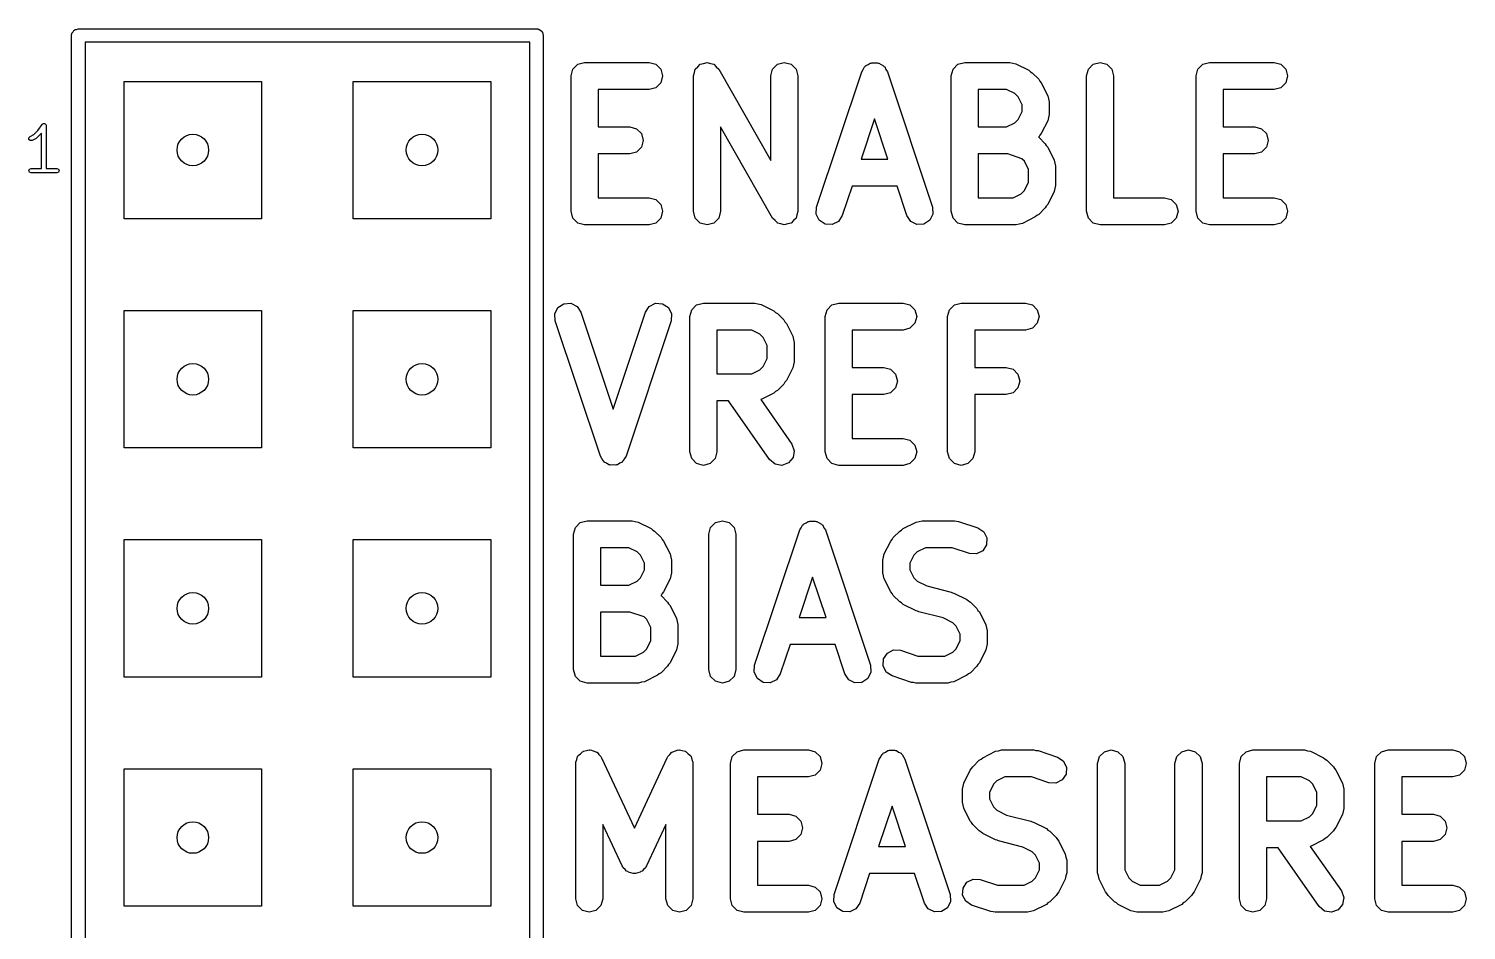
# Model space of a CAD drawing. Extents: x 1.63 to 4.61, y -2.61 to -1.39.
# Drawn here: x 1.628 to 2.256, y -2.215 to -1.822 of the extents above; entities that cross this region are included whole.
import ezdxf

# ---------------------------------------------------------------- set-up
doc = ezdxf.new("R2010")
doc.units = 0
doc.header["$MEASUREMENT"] = 0
doc.layers.add('BLACK', color=7, linetype='CONTINUOUS')

msp = doc.modelspace()

# ---------------------------------------------------------------- linework, layer by layer
at = {"layer": 'BLACK', "linetype": 'CONTINUOUS'}
for p, q in [((1.64705, -1.825), (1.64711, -1.82462)), ((1.64705, -2.425), (1.64705, -1.825)), ((1.64709, -1.82449), (1.64716, -1.82437)), ((1.64711, -1.82462), (1.64709, -1.82449)), ((1.64716, -1.82437), (1.64723, -1.82399)), ((1.64723, -1.82399), (1.64772, -1.8234)), ((1.64772, -1.8234), (1.6481, -1.82274)), ((1.6481, -1.82274), (1.64835, -1.82265)), ((1.64835, -1.82265), (1.64852, -1.82244)), ((1.64852, -1.82244), (1.64928, -1.82231)), ((1.64928, -1.82231), (1.65, -1.82205)), ((1.65, -1.82205), (1.85, -1.82205)), ((1.85, -1.82205), (1.85038, -1.82211)), ((1.85038, -1.82211), (1.85051, -1.82209)), ((1.85051, -1.82209), (1.85063, -1.82216)), ((1.85063, -1.82216), (1.85101, -1.82223)), ((1.85101, -1.82223), (1.8516, -1.82272)), ((1.8516, -1.82272), (1.85226, -1.8231)), ((1.85226, -1.8231), (1.85235, -1.82335)), ((1.85235, -1.82335), (1.85256, -1.82352)), ((1.85256, -1.82352), (1.85269, -1.82428)), ((1.85269, -1.82428), (1.85295, -1.825)), ((1.85295, -1.825), (1.85295, -2.425)), ((1.65295, -1.82795), (1.65295, -2.42205)), ((1.84705, -1.82795), (1.65295, -1.82795)), ((1.84705, -2.42205), (1.84705, -1.82795)), ((1.86584, -1.8397), (1.868, -1.83754)), ((1.868, -1.83754), (1.87096, -1.83675)), ((1.87096, -1.83675), (1.89908, -1.83675)), ((1.89908, -1.83675), (1.90203, -1.83754)), ((1.90203, -1.83754), (1.90419, -1.8397)), ((1.92036, -1.83861), (1.92143, -1.83754)), ((1.92143, -1.83754), (1.92145, -1.83753)), ((1.92145, -1.83753), (1.92146, -1.83752)), ((1.92146, -1.83752), (1.92292, -1.83714)), ((1.92292, -1.83714), (1.92439, -1.83675)), ((1.92439, -1.83675), (1.9244, -1.83675)), ((1.9244, -1.83675), (1.92441, -1.83675)), ((1.92441, -1.83675), (1.92588, -1.83715)), ((1.92588, -1.83715), (1.92734, -1.83754)), ((1.92734, -1.83754), (1.92735, -1.83755)), ((1.92735, -1.83755), (1.92736, -1.83755)), ((1.92736, -1.83755), (1.92843, -1.83863)), ((1.95302, -1.8397), (1.95518, -1.83754)), ((1.95518, -1.83754), (1.95813, -1.83675)), ((1.95813, -1.83675), (1.96109, -1.83754)), ((1.96109, -1.83754), (1.96325, -1.8397)), ((1.99358, -1.83823), (1.99465, -1.8377)), ((1.99465, -1.8377), (1.99564, -1.83705)), ((1.99564, -1.83705), (1.996, -1.83703)), ((1.996, -1.83703), (1.99632, -1.83687)), ((1.99632, -1.83687), (1.9975, -1.83694)), ((1.9975, -1.83694), (1.99869, -1.83687)), ((1.99869, -1.83687), (1.99901, -1.83703)), ((1.99901, -1.83703), (1.99937, -1.83705)), ((1.99937, -1.83705), (2.00036, -1.8377)), ((2.00036, -1.8377), (2.00142, -1.83823)), ((2.03176, -1.8397), (2.03392, -1.83754)), ((2.03392, -1.83754), (2.03687, -1.83675)), ((2.03687, -1.83675), (2.05656, -1.83675)), ((2.05656, -1.83675), (2.05787, -1.8371)), ((2.05787, -1.8371), (2.0592, -1.83737)), ((2.0592, -1.83737), (2.06482, -1.84018)), ((2.09081, -1.8397), (2.09298, -1.83754)), ((2.09298, -1.83754), (2.09593, -1.83675)), ((2.09593, -1.83675), (2.09888, -1.83754)), ((2.09888, -1.83754), (2.10104, -1.8397)), ((2.13862, -1.8397), (2.14078, -1.83754)), ((2.14078, -1.83754), (2.14373, -1.83675)), ((2.14373, -1.83675), (2.17186, -1.83675)), ((2.17186, -1.83675), (2.17481, -1.83754)), ((2.17481, -1.83754), (2.17697, -1.8397)), ((1.86505, -1.84265), (1.86584, -1.8397)), ((1.86505, -1.90171), (1.86505, -1.84265)), ((1.90419, -1.8397), (1.90498, -1.84265)), ((1.90498, -1.84265), (1.90419, -1.8456)), ((1.91848, -1.84262), (1.91888, -1.84116)), ((1.91848, -1.84264), (1.91848, -1.84262)), ((1.91848, -1.84265), (1.91848, -1.84264)), ((1.91848, -1.90171), (1.91848, -1.84265)), ((1.91888, -1.84116), (1.91927, -1.8397)), ((1.91927, -1.8397), (1.91928, -1.83969)), ((1.91928, -1.83969), (1.91929, -1.83968)), ((1.91929, -1.83968), (1.92036, -1.83861)), ((1.92843, -1.83863), (1.9295, -1.8397)), ((1.9295, -1.8397), (1.9295, -1.83971)), ((1.9295, -1.83971), (1.92951, -1.83972)), ((1.92951, -1.83972), (1.95223, -1.87947)), ((1.95223, -1.84265), (1.95302, -1.8397)), ((1.95223, -1.87947), (1.95223, -1.84265)), ((1.96325, -1.8397), (1.96404, -1.84265)), ((1.96404, -1.84265), (1.96404, -1.90171)), ((1.97222, -1.89984), (1.9919, -1.84078)), ((1.9919, -1.84078), (1.99255, -1.83979)), ((1.99255, -1.83979), (1.99308, -1.83873)), ((1.99308, -1.83873), (1.99339, -1.83853)), ((1.99339, -1.83853), (1.99358, -1.83823)), ((2.00142, -1.83823), (2.00162, -1.83853)), ((2.00162, -1.83853), (2.00192, -1.83873)), ((2.00192, -1.83873), (2.00245, -1.83979)), ((2.00245, -1.83979), (2.00311, -1.84078)), ((2.00311, -1.84078), (2.02279, -1.89984)), ((2.03097, -1.84265), (2.03176, -1.8397)), ((2.03097, -1.90171), (2.03097, -1.84265)), ((2.06482, -1.84018), (2.06553, -1.84081)), ((2.06553, -1.84081), (2.06636, -1.84129)), ((2.06636, -1.84129), (2.06917, -1.8441)), ((2.06917, -1.8441), (2.06965, -1.84492)), ((2.09002, -1.84265), (2.09081, -1.8397)), ((2.09002, -1.90171), (2.09002, -1.84265)), ((2.10104, -1.8397), (2.10183, -1.84265)), ((2.10183, -1.84265), (2.10183, -1.8958)), ((2.13783, -1.84265), (2.13862, -1.8397)), ((2.13783, -1.90171), (2.13783, -1.84265)), ((2.17697, -1.8397), (2.17776, -1.84265)), ((2.17776, -1.84265), (2.17697, -1.8456)), ((1.67, -1.905), (1.67, -1.845)), ((1.67, -1.845), (1.73, -1.845)), ((1.73, -1.845), (1.73, -1.905)), ((1.77, -1.905), (1.77, -1.845)), ((1.77, -1.845), (1.83, -1.845)), ((1.83, -1.845), (1.83, -1.905)), ((1.89908, -1.84856), (1.87686, -1.84856)), ((1.87686, -1.84856), (1.87686, -1.86487)), ((1.90203, -1.84777), (1.89908, -1.84856)), ((1.90419, -1.8456), (1.90203, -1.84777)), ((2.05516, -1.84856), (2.04278, -1.84856)), ((2.04278, -1.84856), (2.04278, -1.86487)), ((2.05868, -1.85032), (2.05516, -1.84856)), ((2.06014, -1.85177), (2.05868, -1.85032)), ((2.06965, -1.84492), (2.07028, -1.84563)), ((2.07028, -1.84563), (2.07309, -1.85126)), ((2.17186, -1.84856), (2.14964, -1.84856)), ((2.14964, -1.84856), (2.14964, -1.86487)), ((2.17481, -1.84777), (2.17186, -1.84856)), ((2.17697, -1.8456), (2.17481, -1.84777)), ((2.0619, -1.85529), (2.06014, -1.85177)), ((2.0619, -1.85813), (2.0619, -1.85529)), ((2.07309, -1.85126), (2.07336, -1.85259)), ((2.07336, -1.85259), (2.07371, -1.8539)), ((2.07371, -1.8539), (2.07371, -1.85952)), ((1.9975, -1.86133), (1.99164, -1.87893)), ((2.00337, -1.87893), (1.9975, -1.86133)), ((2.05516, -1.86487), (2.05868, -1.86311)), ((2.05868, -1.86311), (2.06014, -1.86165)), ((2.06014, -1.86165), (2.0619, -1.85813)), ((2.07309, -1.86216), (2.07028, -1.86779)), ((2.07336, -1.86083), (2.07309, -1.86216)), ((2.07371, -1.85952), (2.07336, -1.86083)), ((1.62844, -1.86963), (1.62894, -1.86906)), ((1.62894, -1.86906), (1.63067, -1.8682)), ((1.63067, -1.8682), (1.63236, -1.8665)), ((1.63382, -1.86783), (1.63195, -1.8697)), ((1.63236, -1.8665), (1.63418, -1.86377)), ((1.63386, -1.86773), (1.63382, -1.86783)), ((1.63394, -1.86768), (1.63386, -1.86773)), ((1.63402, -1.86757), (1.63394, -1.86768)), ((1.63402, -1.88302), (1.63402, -1.86757)), ((1.63418, -1.86377), (1.63427, -1.86372)), ((1.63427, -1.86372), (1.6343, -1.86362)), ((1.6343, -1.86362), (1.63457, -1.86351)), ((1.63457, -1.86351), (1.63481, -1.86335)), ((1.63481, -1.86335), (1.63491, -1.86337)), ((1.63491, -1.86337), (1.635, -1.86333)), ((1.635, -1.86333), (1.63526, -1.86344)), ((1.63526, -1.86344), (1.63555, -1.8635)), ((1.63555, -1.8635), (1.6356, -1.86358)), ((1.6356, -1.86358), (1.6357, -1.86362)), ((1.6357, -1.86362), (1.63581, -1.86389)), ((1.63581, -1.86389), (1.63597, -1.86413)), ((1.63597, -1.86413), (1.63595, -1.86423)), ((1.63595, -1.86423), (1.63598, -1.86432)), ((1.63598, -1.86432), (1.63598, -1.88302)), ((1.87686, -1.86487), (1.89064, -1.86487)), ((1.89064, -1.86487), (1.89359, -1.86566)), ((1.89359, -1.86566), (1.89576, -1.86782)), ((1.89576, -1.86782), (1.89655, -1.87077)), ((1.95301, -1.90464), (1.93029, -1.86489)), ((1.93029, -1.86489), (1.93029, -1.90171)), ((2.04278, -1.86487), (2.05516, -1.86487)), ((2.06917, -1.86932), (2.06912, -1.86938)), ((2.06912, -1.86938), (2.06917, -1.86941)), ((2.06965, -1.8685), (2.06917, -1.86932)), ((2.06917, -1.86941), (2.07198, -1.87222)), ((2.07028, -1.86779), (2.06965, -1.8685)), ((2.14964, -1.86487), (2.16342, -1.86487)), ((2.16342, -1.86487), (2.16637, -1.86566)), ((2.16637, -1.86566), (2.16853, -1.86782)), ((2.16853, -1.86782), (2.16933, -1.87077)), ((1.6285, -1.87038), (1.62844, -1.86963)), ((1.62906, -1.87088), (1.6285, -1.87038)), ((1.62982, -1.87082), (1.62906, -1.87088)), ((1.63169, -1.86989), (1.62982, -1.87082)), ((1.6318, -1.86976), (1.63169, -1.86989)), ((1.63195, -1.8697), (1.6318, -1.86976)), ((1.89576, -1.87372), (1.89359, -1.87589)), ((1.89655, -1.87077), (1.89576, -1.87372)), ((2.07198, -1.87222), (2.07246, -1.87304)), ((2.07246, -1.87304), (2.07309, -1.87376)), ((2.07309, -1.87376), (2.0759, -1.87938)), ((2.16853, -1.87372), (2.16637, -1.87589)), ((2.16933, -1.87077), (2.16853, -1.87372)), ((1.89064, -1.87668), (1.87686, -1.87668)), ((1.87686, -1.87668), (1.87686, -1.8958)), ((1.89359, -1.87589), (1.89064, -1.87668)), ((1.99164, -1.87893), (2.00337, -1.87893)), ((2.0556, -1.87668), (2.04278, -1.87668)), ((2.04278, -1.87668), (2.04278, -1.8958)), ((2.0618, -1.87875), (2.0556, -1.87668)), ((2.06295, -1.87989), (2.0618, -1.87875)), ((2.06471, -1.88341), (2.06295, -1.87989)), ((2.0759, -1.87938), (2.07617, -1.88071)), ((2.07617, -1.88071), (2.07652, -1.88202)), ((2.16342, -1.87668), (2.14964, -1.87668)), ((2.14964, -1.87668), (2.14964, -1.8958)), ((2.16637, -1.87589), (2.16342, -1.87668)), ((1.62839, -1.884), (1.62868, -1.88331)), ((1.62868, -1.8847), (1.62839, -1.884)), ((1.62868, -1.88331), (1.62938, -1.88302)), ((1.62938, -1.88499), (1.62868, -1.8847)), ((1.62938, -1.88302), (1.63402, -1.88302)), ((1.635, -1.88499), (1.62938, -1.88499)), ((1.64062, -1.88499), (1.635, -1.88499)), ((1.63598, -1.88302), (1.64062, -1.88302)), ((1.64062, -1.88302), (1.64132, -1.88331)), ((1.64132, -1.8847), (1.64062, -1.88499)), ((1.64132, -1.88331), (1.64161, -1.884)), ((1.64161, -1.884), (1.64132, -1.8847)), ((2.06471, -1.88906), (2.06471, -1.88341)), ((2.07652, -1.88202), (2.07652, -1.89046)), ((1.9877, -1.89074), (1.98342, -1.90357)), ((2.00731, -1.89074), (1.9877, -1.89074)), ((2.01159, -1.90357), (2.00731, -1.89074)), ((2.05798, -1.8958), (2.0615, -1.89404)), ((2.0615, -1.89404), (2.06295, -1.89258)), ((2.06295, -1.89258), (2.06471, -1.88906)), ((2.0759, -1.8931), (2.07309, -1.89872)), ((2.07617, -1.89177), (2.0759, -1.8931)), ((2.07652, -1.89046), (2.07617, -1.89177)), ((1.87686, -1.8958), (1.89908, -1.8958)), ((1.89908, -1.8958), (1.90203, -1.89659)), ((1.90203, -1.89659), (1.90419, -1.89875)), ((1.90419, -1.89875), (1.90498, -1.90171)), ((1.97203, -1.90289), (1.97222, -1.89984)), ((2.02279, -1.89984), (2.02297, -1.90289)), ((2.04278, -1.8958), (2.05798, -1.8958)), ((2.07198, -1.90026), (2.06917, -1.90307)), ((2.07246, -1.89943), (2.07198, -1.90026)), ((2.07309, -1.89872), (2.07246, -1.89943)), ((2.10183, -1.8958), (2.12405, -1.8958)), ((2.12405, -1.8958), (2.127, -1.89659)), ((2.127, -1.89659), (2.12916, -1.89875)), ((2.12916, -1.89875), (2.12995, -1.90171)), ((2.14964, -1.8958), (2.17186, -1.8958)), ((2.17186, -1.8958), (2.17481, -1.89659)), ((2.17481, -1.89659), (2.17697, -1.89875)), ((2.17697, -1.89875), (2.17776, -1.90171)), ((1.73, -1.905), (1.67, -1.905)), ((1.83, -1.905), (1.77, -1.905)), ((1.86584, -1.90466), (1.86505, -1.90171)), ((1.868, -1.90682), (1.86584, -1.90466)), ((1.87096, -1.90761), (1.868, -1.90682)), ((1.90203, -1.90682), (1.89908, -1.90761)), ((1.90419, -1.90466), (1.90203, -1.90682)), ((1.90498, -1.90171), (1.90419, -1.90466)), ((1.91927, -1.90466), (1.91848, -1.90171)), ((1.92143, -1.90682), (1.91927, -1.90466)), ((1.92439, -1.90761), (1.92143, -1.90682)), ((1.92734, -1.90682), (1.92439, -1.90761)), ((1.9295, -1.90466), (1.92734, -1.90682)), ((1.93029, -1.90171), (1.9295, -1.90466)), ((1.95301, -1.90465), (1.95301, -1.90464)), ((1.95302, -1.90466), (1.95301, -1.90465)), ((1.95409, -1.90573), (1.95302, -1.90466)), ((1.95516, -1.90681), (1.95409, -1.90573)), ((1.95517, -1.90681), (1.95516, -1.90681)), ((1.95518, -1.90682), (1.95517, -1.90681)), ((1.95664, -1.90721), (1.95518, -1.90682)), ((1.96106, -1.90683), (1.95959, -1.90722)), ((1.96107, -1.90682), (1.96106, -1.90683)), ((1.96109, -1.90682), (1.96107, -1.90682)), ((1.96215, -1.90575), (1.96109, -1.90682)), ((1.96323, -1.90468), (1.96215, -1.90575)), ((1.96324, -1.90467), (1.96323, -1.90468)), ((1.96325, -1.90466), (1.96324, -1.90467)), ((1.96364, -1.9032), (1.96325, -1.90466)), ((1.96404, -1.90173), (1.96364, -1.9032)), ((1.96404, -1.90171), (1.96403, -1.90172)), ((1.96403, -1.90172), (1.96404, -1.90173)), ((1.9734, -1.90562), (1.97203, -1.90289)), ((1.97595, -1.90731), (1.9734, -1.90562)), ((1.98174, -1.90612), (1.979, -1.90749)), ((1.98342, -1.90357), (1.98174, -1.90612)), ((2.01327, -1.90612), (2.01159, -1.90357)), ((2.016, -1.90749), (2.01327, -1.90612)), ((2.02161, -1.90562), (2.01906, -1.90731)), ((2.02297, -1.90289), (2.02161, -1.90562)), ((2.03176, -1.90466), (2.03097, -1.90171)), ((2.03392, -1.90682), (2.03176, -1.90466)), ((2.03687, -1.90761), (2.03392, -1.90682)), ((2.06201, -1.90699), (2.06068, -1.90726)), ((2.06764, -1.90418), (2.06201, -1.90699)), ((2.06835, -1.90354), (2.06764, -1.90418)), ((2.06917, -1.90307), (2.06835, -1.90354)), ((2.09081, -1.90466), (2.09002, -1.90171)), ((2.09298, -1.90682), (2.09081, -1.90466)), ((2.09593, -1.90761), (2.09298, -1.90682)), ((2.127, -1.90682), (2.12405, -1.90761)), ((2.12916, -1.90466), (2.127, -1.90682)), ((2.12995, -1.90171), (2.12916, -1.90466)), ((2.13862, -1.90466), (2.13783, -1.90171)), ((2.14078, -1.90682), (2.13862, -1.90466)), ((2.14373, -1.90761), (2.14078, -1.90682)), ((2.17481, -1.90682), (2.17186, -1.90761)), ((2.17697, -1.90466), (2.17481, -1.90682)), ((2.17776, -1.90171), (2.17697, -1.90466)), ((1.89908, -1.90761), (1.87096, -1.90761)), ((1.95811, -1.90761), (1.95664, -1.90721)), ((1.95812, -1.90761), (1.95811, -1.90761)), ((1.95813, -1.90761), (1.95812, -1.90761)), ((1.95959, -1.90722), (1.95813, -1.90761)), ((1.979, -1.90749), (1.97595, -1.90731)), ((2.01906, -1.90731), (2.016, -1.90749)), ((2.05937, -1.90761), (2.03687, -1.90761)), ((2.06068, -1.90726), (2.05937, -1.90761)), ((2.12405, -1.90761), (2.09593, -1.90761)), ((2.17186, -1.90761), (2.14373, -1.90761)), ((1.85798, -1.94647), (1.85934, -1.94373)), ((1.85934, -1.94373), (1.8619, -1.94205)), ((1.8619, -1.94205), (1.86495, -1.94187)), ((1.86495, -1.94187), (1.86768, -1.94323)), ((1.86768, -1.94323), (1.86937, -1.94578)), ((1.89753, -1.94578), (1.89921, -1.94323)), ((1.89921, -1.94323), (1.90195, -1.94187)), ((1.90195, -1.94187), (1.905, -1.94205)), ((1.905, -1.94205), (1.90755, -1.94373)), ((1.90755, -1.94373), (1.90892, -1.94647)), ((1.91691, -1.94765), (1.9177, -1.9447)), ((1.9177, -1.9447), (1.91986, -1.94254)), ((1.91986, -1.94254), (1.92282, -1.94175)), ((1.92282, -1.94175), (1.94531, -1.94175)), ((1.94531, -1.94175), (1.94663, -1.9421)), ((1.94663, -1.9421), (1.94796, -1.94237)), ((1.94796, -1.94237), (1.95358, -1.94518)), ((1.97597, -1.94765), (1.97676, -1.9447)), ((1.97676, -1.9447), (1.97892, -1.94254)), ((1.97892, -1.94254), (1.98187, -1.94175)), ((1.98187, -1.94175), (2.00999, -1.94175)), ((2.00999, -1.94175), (2.01295, -1.94254)), ((2.01295, -1.94254), (2.01511, -1.9447)), ((2.01511, -1.9447), (2.0159, -1.94765)), ((2.0294, -1.94765), (2.03019, -1.9447)), ((2.03019, -1.9447), (2.03235, -1.94254)), ((2.03235, -1.94254), (2.0353, -1.94175)), ((2.0353, -1.94175), (2.06343, -1.94175)), ((2.06343, -1.94175), (2.06638, -1.94254)), ((2.06638, -1.94254), (2.06854, -1.9447)), ((2.06854, -1.9447), (2.06933, -1.94765)), ((1.67, -2.005), (1.67, -1.945)), ((1.67, -1.945), (1.73, -1.945)), ((1.73, -1.945), (1.73, -2.005)), ((1.77, -2.005), (1.77, -1.945)), ((1.77, -1.945), (1.83, -1.945)), ((1.83, -1.945), (1.83, -2.005)), ((1.85816, -1.94952), (1.85798, -1.94647)), ((1.87785, -2.00857), (1.85816, -1.94952)), ((1.86937, -1.94578), (1.88345, -1.98803)), ((1.88345, -1.98803), (1.89753, -1.94578)), ((1.90874, -1.94952), (1.88905, -2.00857)), ((1.90892, -1.94647), (1.90874, -1.94952)), ((1.91691, -2.00671), (1.91691, -1.94765)), ((1.95358, -1.94518), (1.95429, -1.94581)), ((1.95429, -1.94581), (1.95512, -1.94629)), ((1.95512, -1.94629), (1.95793, -1.9491)), ((1.95793, -1.9491), (1.9584, -1.94992)), ((1.9584, -1.94992), (1.95903, -1.95063)), ((1.95903, -1.95063), (1.96185, -1.95626)), ((1.97597, -2.00671), (1.97597, -1.94765)), ((2.01511, -1.9506), (2.01295, -1.95277)), ((2.0159, -1.94765), (2.01511, -1.9506)), ((2.0294, -2.00671), (2.0294, -1.94765)), ((2.06854, -1.9506), (2.06638, -1.95277)), ((2.06933, -1.94765), (2.06854, -1.9506)), ((1.94392, -1.95356), (1.92872, -1.95356)), ((1.92872, -1.95356), (1.92872, -1.97268)), ((1.94744, -1.95532), (1.94392, -1.95356)), ((1.9489, -1.95677), (1.94744, -1.95532)), ((1.95066, -1.96029), (1.9489, -1.95677)), ((1.96185, -1.95626), (1.96212, -1.95759)), ((2.00999, -1.95356), (1.98778, -1.95356)), ((1.98778, -1.95356), (1.98778, -1.96987)), ((2.01295, -1.95277), (2.00999, -1.95356)), ((2.06343, -1.95356), (2.04121, -1.95356)), ((2.04121, -1.95356), (2.04121, -1.96987)), ((2.06638, -1.95277), (2.06343, -1.95356)), ((1.95066, -1.96594), (1.95066, -1.96029)), ((1.96212, -1.95759), (1.96247, -1.9589)), ((1.96247, -1.9589), (1.96247, -1.96734)), ((1.94744, -1.97092), (1.9489, -1.96946)), ((1.9489, -1.96946), (1.95066, -1.96594)), ((1.96212, -1.96865), (1.96185, -1.96998)), ((1.96247, -1.96734), (1.96212, -1.96865)), ((1.92872, -1.97268), (1.94392, -1.97268)), ((1.94392, -1.97268), (1.94744, -1.97092)), ((1.95903, -1.9756), (1.9584, -1.97631)), ((1.96185, -1.96998), (1.95903, -1.9756)), ((1.98778, -1.96987), (2.00156, -1.96987)), ((2.00156, -1.96987), (2.00451, -1.97066)), ((2.00451, -1.97066), (2.00667, -1.97282)), ((2.00667, -1.97282), (2.00746, -1.97577)), ((2.00746, -1.97577), (2.00667, -1.97872)), ((2.04121, -1.96987), (2.05499, -1.96987)), ((2.05499, -1.96987), (2.05794, -1.97066)), ((2.05794, -1.97066), (2.0601, -1.97282)), ((2.0601, -1.97282), (2.06089, -1.97577)), ((2.06089, -1.97577), (2.0601, -1.97872)), ((1.95358, -1.98105), (1.94796, -1.98387)), ((1.95429, -1.98042), (1.95358, -1.98105)), ((1.95512, -1.97995), (1.95429, -1.98042)), ((1.95793, -1.97714), (1.95512, -1.97995)), ((1.9584, -1.97631), (1.95793, -1.97714)), ((2.00156, -1.98168), (1.98778, -1.98168)), ((1.98778, -1.98168), (1.98778, -2.0008)), ((2.00451, -1.98089), (2.00156, -1.98168)), ((2.00667, -1.97872), (2.00451, -1.98089)), ((2.05499, -1.98168), (2.04121, -1.98168)), ((2.04121, -1.98168), (2.04121, -2.00671)), ((2.05794, -1.98089), (2.05499, -1.98168)), ((2.0601, -1.97872), (2.05794, -1.98089)), ((1.9338, -1.98449), (1.92872, -1.98449)), ((1.92872, -1.98449), (1.92872, -2.00671)), ((1.95173, -2.01009), (1.9338, -1.98449)), ((1.94796, -1.98387), (1.94781, -1.9839)), ((1.94781, -1.9839), (1.9614, -2.00332)), ((1.98778, -2.0008), (2.00999, -2.0008)), ((2.00999, -2.0008), (2.01295, -2.00159)), ((1.73, -2.005), (1.67, -2.005)), ((1.83, -2.005), (1.77, -2.005)), ((1.9177, -2.00966), (1.91691, -2.00671)), ((1.92872, -2.00671), (1.92793, -2.00966)), ((1.9614, -2.00332), (1.96245, -2.00619)), ((1.96245, -2.00619), (1.96192, -2.0092)), ((1.97676, -2.00966), (1.97597, -2.00671)), ((2.01295, -2.00159), (2.01511, -2.00375)), ((2.01511, -2.00375), (2.0159, -2.00671)), ((2.0159, -2.00671), (2.01511, -2.00966)), ((2.03019, -2.00966), (2.0294, -2.00671)), ((2.04121, -2.00671), (2.04042, -2.00966)), ((1.8785, -2.00956), (1.87785, -2.00857)), ((1.87903, -2.01062), (1.8785, -2.00956)), ((1.87933, -2.01082), (1.87903, -2.01062)), ((1.87953, -2.01112), (1.87933, -2.01082)), ((1.88059, -2.01165), (1.87953, -2.01112)), ((1.88158, -2.01231), (1.88059, -2.01165)), ((1.88194, -2.01233), (1.88158, -2.01231)), ((1.88226, -2.01249), (1.88194, -2.01233)), ((1.88345, -2.01242), (1.88226, -2.01249)), ((1.88463, -2.01249), (1.88345, -2.01242)), ((1.88495, -2.01233), (1.88463, -2.01249)), ((1.88532, -2.01231), (1.88495, -2.01233)), ((1.88631, -2.01165), (1.88532, -2.01231)), ((1.88737, -2.01112), (1.88631, -2.01165)), ((1.88756, -2.01082), (1.88737, -2.01112)), ((1.88787, -2.01062), (1.88756, -2.01082)), ((1.8884, -2.00956), (1.88787, -2.01062)), ((1.88905, -2.00857), (1.8884, -2.00956)), ((1.91986, -2.01182), (1.9177, -2.00966)), ((1.92282, -2.01261), (1.91986, -2.01182)), ((1.92577, -2.01182), (1.92282, -2.01261)), ((1.92793, -2.00966), (1.92577, -2.01182)), ((1.95407, -2.01206), (1.95173, -2.01009)), ((1.95708, -2.01259), (1.95407, -2.01206)), ((1.95995, -2.01154), (1.95708, -2.01259)), ((1.96192, -2.0092), (1.95995, -2.01154)), ((1.97892, -2.01182), (1.97676, -2.00966)), ((1.98187, -2.01261), (1.97892, -2.01182)), ((2.00999, -2.01261), (1.98187, -2.01261)), ((2.01295, -2.01182), (2.00999, -2.01261)), ((2.01511, -2.00966), (2.01295, -2.01182)), ((2.03235, -2.01182), (2.03019, -2.00966)), ((2.0353, -2.01261), (2.03235, -2.01182)), ((2.03826, -2.01182), (2.0353, -2.01261)), ((2.04042, -2.00966), (2.03826, -2.01182)), ((1.86693, -2.0397), (1.86909, -2.03754)), ((1.86909, -2.03754), (1.87204, -2.03675)), ((1.87204, -2.03675), (1.89173, -2.03675)), ((1.89173, -2.03675), (1.89304, -2.0371)), ((1.89304, -2.0371), (1.89437, -2.03737)), ((1.89437, -2.03737), (1.89999, -2.04018)), ((1.92598, -2.0397), (1.92814, -2.03754)), ((1.92814, -2.03754), (1.9311, -2.03675)), ((1.9311, -2.03675), (1.93405, -2.03754)), ((1.93405, -2.03754), (1.93621, -2.0397)), ((1.96552, -2.03979), (1.96605, -2.03873)), ((1.96605, -2.03873), (1.96635, -2.03853)), ((1.96635, -2.03853), (1.96655, -2.03823)), ((1.96655, -2.03823), (1.96761, -2.0377)), ((1.96761, -2.0377), (1.9686, -2.03705)), ((1.9686, -2.03705), (1.96896, -2.03703)), ((1.96896, -2.03703), (1.96928, -2.03687)), ((1.96928, -2.03687), (1.97047, -2.03694)), ((1.97047, -2.03694), (1.97165, -2.03687)), ((1.97165, -2.03687), (1.97197, -2.03703)), ((1.97197, -2.03703), (1.97233, -2.03705)), ((1.97233, -2.03705), (1.97332, -2.0377)), ((1.97332, -2.0377), (1.97439, -2.03823)), ((1.97439, -2.03823), (1.97458, -2.03853)), ((1.97458, -2.03853), (1.97489, -2.03873)), ((1.97489, -2.03873), (1.97542, -2.03979)), ((2.01001, -2.04018), (2.01563, -2.03737)), ((2.01563, -2.03737), (2.01696, -2.0371)), ((2.01696, -2.0371), (2.01827, -2.03675)), ((2.01827, -2.03675), (2.03233, -2.03675)), ((2.03233, -2.03675), (2.03325, -2.03699)), ((2.03325, -2.03699), (2.0342, -2.03705)), ((2.0342, -2.03705), (2.04264, -2.03986)), ((1.67, -2.105), (1.67, -2.045)), ((1.67, -2.045), (1.73, -2.045)), ((1.73, -2.045), (1.73, -2.105)), ((1.77, -2.105), (1.77, -2.045)), ((1.77, -2.045), (1.83, -2.045)), ((1.83, -2.045), (1.83, -2.105)), ((1.86614, -2.04265), (1.86693, -2.0397)), ((1.86614, -2.10171), (1.86614, -2.04265)), ((1.89999, -2.04018), (1.9007, -2.04081)), ((1.9007, -2.04081), (1.90153, -2.04129)), ((1.90153, -2.04129), (1.90434, -2.0441)), ((1.90434, -2.0441), (1.90481, -2.04492)), ((1.90481, -2.04492), (1.90545, -2.04563)), ((1.92519, -2.04265), (1.92598, -2.0397)), ((1.92519, -2.10171), (1.92519, -2.04265)), ((1.93621, -2.0397), (1.937, -2.04265)), ((1.937, -2.04265), (1.937, -2.10171)), ((1.94518, -2.09984), (1.96486, -2.04078)), ((1.96486, -2.04078), (1.96552, -2.03979)), ((1.97542, -2.03979), (1.97607, -2.04078)), ((1.97607, -2.04078), (1.99575, -2.09984)), ((2.00455, -2.04563), (2.00519, -2.04492)), ((2.00519, -2.04492), (2.00566, -2.0441)), ((2.00566, -2.0441), (2.00847, -2.04129)), ((2.00847, -2.04129), (2.0093, -2.04081)), ((2.0093, -2.04081), (2.01001, -2.04018)), ((2.04264, -2.03986), (2.04519, -2.04154)), ((2.04519, -2.04154), (2.04656, -2.04428)), ((2.04656, -2.04428), (2.04637, -2.04733)), ((1.89033, -2.04856), (1.87795, -2.04856)), ((1.87795, -2.04856), (1.87795, -2.06487)), ((1.89385, -2.05032), (1.89033, -2.04856)), ((1.89531, -2.05177), (1.89385, -2.05032)), ((1.90545, -2.04563), (1.90826, -2.05126)), ((1.90826, -2.05126), (1.90853, -2.05259)), ((2.00147, -2.05259), (2.00174, -2.05126)), ((2.00174, -2.05126), (2.00455, -2.04563)), ((2.01615, -2.05032), (2.01469, -2.05177)), ((2.01967, -2.04856), (2.01615, -2.05032)), ((2.03138, -2.04856), (2.01967, -2.04856)), ((2.0389, -2.05107), (2.03138, -2.04856)), ((2.04195, -2.05125), (2.0389, -2.05107)), ((2.04469, -2.04988), (2.04195, -2.05125)), ((2.04637, -2.04733), (2.04469, -2.04988)), ((1.89707, -2.05529), (1.89531, -2.05177)), ((1.89707, -2.05813), (1.89707, -2.05529)), ((1.90853, -2.05259), (1.90888, -2.0539)), ((1.90888, -2.0539), (1.90888, -2.05952)), ((2.00112, -2.0539), (2.00147, -2.05259)), ((2.00112, -2.05952), (2.00112, -2.0539)), ((2.01469, -2.05177), (2.01293, -2.05529)), ((2.01293, -2.05529), (2.01293, -2.05813)), ((1.89033, -2.06487), (1.89385, -2.06311)), ((1.89385, -2.06311), (1.89531, -2.06165)), ((1.89531, -2.06165), (1.89707, -2.05813)), ((1.90826, -2.06216), (1.90545, -2.06779)), ((1.90853, -2.06083), (1.90826, -2.06216)), ((1.90888, -2.05952), (1.90853, -2.06083)), ((1.97047, -2.06133), (1.9646, -2.07893)), ((1.97633, -2.07893), (1.97047, -2.06133)), ((2.00147, -2.06083), (2.00112, -2.05952)), ((2.00174, -2.06216), (2.00147, -2.06083)), ((2.00455, -2.06779), (2.00174, -2.06216)), ((2.01293, -2.05813), (2.01469, -2.06165)), ((2.01469, -2.06165), (2.01615, -2.06311)), ((2.01615, -2.06311), (2.02033, -2.0652)), ((1.87795, -2.06487), (1.89033, -2.06487)), ((1.90434, -2.06932), (1.90429, -2.06938)), ((1.90429, -2.06938), (1.90434, -2.06941)), ((1.90481, -2.0685), (1.90434, -2.06932)), ((1.90434, -2.06941), (1.90715, -2.07222)), ((1.90545, -2.06779), (1.90481, -2.0685)), ((2.00519, -2.0685), (2.00455, -2.06779)), ((2.00566, -2.06932), (2.00519, -2.0685)), ((2.00847, -2.07214), (2.00566, -2.06932)), ((2.02033, -2.0652), (2.03095, -2.06786)), ((2.03095, -2.06786), (2.03152, -2.06817)), ((2.03152, -2.06817), (2.03216, -2.0683)), ((2.03216, -2.0683), (2.03779, -2.07111)), ((1.90715, -2.07222), (1.90763, -2.07304)), ((1.90763, -2.07304), (1.90826, -2.07376)), ((1.90826, -2.07376), (1.91107, -2.07938)), ((2.0093, -2.07261), (2.00847, -2.07214)), ((2.01001, -2.07324), (2.0093, -2.07261)), ((2.01563, -2.07605), (2.01001, -2.07324)), ((2.01627, -2.07618), (2.01563, -2.07605)), ((2.01684, -2.0765), (2.01627, -2.07618)), ((2.03779, -2.07111), (2.0385, -2.07175)), ((2.0385, -2.07175), (2.03932, -2.07222)), ((2.03932, -2.07222), (2.04213, -2.07503)), ((2.04213, -2.07503), (2.04261, -2.07586)), ((2.04261, -2.07586), (2.04324, -2.07657)), ((1.89077, -2.07668), (1.87795, -2.07668)), ((1.87795, -2.07668), (1.87795, -2.0958)), ((1.89697, -2.07875), (1.89077, -2.07668)), ((1.89812, -2.07989), (1.89697, -2.07875)), ((1.89988, -2.08341), (1.89812, -2.07989)), ((1.91107, -2.07938), (1.91134, -2.08071)), ((1.91134, -2.08071), (1.91169, -2.08202)), ((1.91169, -2.08202), (1.91169, -2.09046)), ((1.9646, -2.07893), (1.97633, -2.07893)), ((2.02746, -2.07916), (2.01684, -2.0765)), ((2.03165, -2.08125), (2.02746, -2.07916)), ((2.0331, -2.08271), (2.03165, -2.08125)), ((2.03487, -2.08623), (2.0331, -2.08271)), ((2.04324, -2.07657), (2.04605, -2.08219)), ((2.04605, -2.08219), (2.04632, -2.08352)), ((1.89988, -2.08906), (1.89988, -2.08341)), ((2.03487, -2.08906), (2.03487, -2.08623)), ((2.04632, -2.08352), (2.04668, -2.08483)), ((2.04668, -2.08483), (2.04668, -2.09046)), ((1.89314, -2.0958), (1.89666, -2.09404)), ((1.89666, -2.09404), (1.89812, -2.09258)), ((1.89812, -2.09258), (1.89988, -2.08906)), ((1.91107, -2.0931), (1.90826, -2.09872)), ((1.91134, -2.09177), (1.91107, -2.0931)), ((1.91169, -2.09046), (1.91134, -2.09177)), ((1.96066, -2.09074), (1.95638, -2.10357)), ((1.98027, -2.09074), (1.96066, -2.09074)), ((1.98455, -2.10357), (1.98027, -2.09074)), ((2.00142, -2.09703), (2.00311, -2.09448)), ((2.00311, -2.09448), (2.00584, -2.09311)), ((2.00584, -2.09311), (2.00889, -2.09329)), ((2.00889, -2.09329), (2.01642, -2.0958)), ((2.02813, -2.0958), (2.03165, -2.09404)), ((2.03165, -2.09404), (2.0331, -2.09258)), ((2.0331, -2.09258), (2.03487, -2.08906)), ((2.04605, -2.0931), (2.04324, -2.09872)), ((2.04632, -2.09177), (2.04605, -2.0931)), ((2.04668, -2.09046), (2.04632, -2.09177)), ((1.87795, -2.0958), (1.89314, -2.0958)), ((1.90715, -2.10026), (1.90434, -2.10307)), ((1.90763, -2.09943), (1.90715, -2.10026)), ((1.90826, -2.09872), (1.90763, -2.09943)), ((1.945, -2.10289), (1.94518, -2.09984)), ((1.99575, -2.09984), (1.99594, -2.10289)), ((2.00124, -2.10008), (2.00142, -2.09703)), ((2.00261, -2.10281), (2.00124, -2.10008)), ((2.01642, -2.0958), (2.02813, -2.0958)), ((2.04213, -2.10026), (2.03932, -2.10307)), ((2.04261, -2.09943), (2.04213, -2.10026)), ((2.04324, -2.09872), (2.04261, -2.09943)), ((1.73, -2.105), (1.67, -2.105)), ((1.83, -2.105), (1.77, -2.105)), ((1.86693, -2.10466), (1.86614, -2.10171)), ((1.86909, -2.10682), (1.86693, -2.10466)), ((1.87204, -2.10761), (1.86909, -2.10682)), ((1.89454, -2.10761), (1.87204, -2.10761)), ((1.89585, -2.10726), (1.89454, -2.10761)), ((1.89718, -2.10699), (1.89585, -2.10726)), ((1.9028, -2.10418), (1.89718, -2.10699)), ((1.90352, -2.10354), (1.9028, -2.10418)), ((1.90434, -2.10307), (1.90352, -2.10354)), ((1.92598, -2.10466), (1.92519, -2.10171)), ((1.92814, -2.10682), (1.92598, -2.10466)), ((1.9311, -2.10761), (1.92814, -2.10682)), ((1.93405, -2.10682), (1.9311, -2.10761)), ((1.93621, -2.10466), (1.93405, -2.10682)), ((1.937, -2.10171), (1.93621, -2.10466)), ((1.94636, -2.10562), (1.945, -2.10289)), ((1.94891, -2.10731), (1.94636, -2.10562)), ((1.95197, -2.10749), (1.94891, -2.10731)), ((1.9547, -2.10612), (1.95197, -2.10749)), ((1.95638, -2.10357), (1.9547, -2.10612)), ((1.98623, -2.10612), (1.98455, -2.10357)), ((1.98897, -2.10749), (1.98623, -2.10612)), ((1.99202, -2.10731), (1.98897, -2.10749)), ((1.99457, -2.10562), (1.99202, -2.10731)), ((1.99594, -2.10289), (1.99457, -2.10562)), ((2.00516, -2.1045), (2.00261, -2.10281)), ((2.01359, -2.10731), (2.00516, -2.1045)), ((2.01454, -2.10737), (2.01359, -2.10731)), ((2.01546, -2.10761), (2.01454, -2.10737)), ((2.02952, -2.10761), (2.01546, -2.10761)), ((2.03083, -2.10726), (2.02952, -2.10761)), ((2.03216, -2.10699), (2.03083, -2.10726)), ((2.03779, -2.10418), (2.03216, -2.10699)), ((2.0385, -2.10354), (2.03779, -2.10418)), ((2.03932, -2.10307), (2.0385, -2.10354)), ((1.86815, -2.13926), (1.86913, -2.13844)), ((1.86913, -2.13844), (1.87004, -2.13754)), ((1.87004, -2.13754), (1.87029, -2.13747)), ((1.87029, -2.13747), (1.87049, -2.1373)), ((1.87049, -2.1373), (1.87176, -2.13708)), ((1.87176, -2.13708), (1.87299, -2.13675)), ((1.87299, -2.13675), (1.87325, -2.13681)), ((1.87325, -2.13681), (1.87351, -2.13677)), ((1.87351, -2.13677), (1.87471, -2.1372)), ((1.87471, -2.1372), (1.87594, -2.13754)), ((1.87594, -2.13754), (1.87613, -2.13772)), ((1.87613, -2.13772), (1.87638, -2.13781)), ((1.87638, -2.13781), (1.8772, -2.13879)), ((1.8772, -2.13879), (1.87811, -2.1397)), ((1.90725, -2.1397), (1.90815, -2.13879)), ((1.90815, -2.13879), (1.90898, -2.13781)), ((1.90898, -2.13781), (1.90922, -2.13772)), ((1.90922, -2.13772), (1.90941, -2.13754)), ((1.90941, -2.13754), (1.91065, -2.13721)), ((1.91065, -2.13721), (1.91185, -2.13677)), ((1.91185, -2.13677), (1.91211, -2.13681)), ((1.91211, -2.13681), (1.91236, -2.13675)), ((1.91236, -2.13675), (1.9136, -2.13708)), ((1.9136, -2.13708), (1.91486, -2.1373)), ((1.91486, -2.1373), (1.91506, -2.13747)), ((1.91506, -2.13747), (1.91531, -2.13754)), ((1.91531, -2.13754), (1.91622, -2.13844)), ((1.91622, -2.13844), (1.9172, -2.13926)), ((1.93537, -2.1397), (1.93753, -2.13754)), ((1.93753, -2.13754), (1.94048, -2.13675)), ((1.94048, -2.13675), (1.96861, -2.13675)), ((1.96861, -2.13675), (1.97156, -2.13754)), ((1.97156, -2.13754), (1.97372, -2.1397)), ((2.00021, -2.13979), (2.00074, -2.13873)), ((2.00074, -2.13873), (2.00105, -2.13853)), ((2.00105, -2.13853), (2.00124, -2.13823)), ((2.00124, -2.13823), (2.00231, -2.1377)), ((2.00231, -2.1377), (2.0033, -2.13705)), ((2.0033, -2.13705), (2.00366, -2.13703)), ((2.00366, -2.13703), (2.00398, -2.13687)), ((2.00398, -2.13687), (2.00516, -2.13694)), ((2.00516, -2.13694), (2.00635, -2.13687)), ((2.00635, -2.13687), (2.00667, -2.13703)), ((2.00667, -2.13703), (2.00703, -2.13705)), ((2.00703, -2.13705), (2.00802, -2.1377)), ((2.00802, -2.1377), (2.00908, -2.13823)), ((2.00908, -2.13823), (2.00928, -2.13853)), ((2.00928, -2.13853), (2.00958, -2.13873)), ((2.00958, -2.13873), (2.01011, -2.13979)), ((2.0447, -2.14018), (2.05033, -2.13737)), ((2.05033, -2.13737), (2.05166, -2.1371)), ((2.05166, -2.1371), (2.05297, -2.13675)), ((2.05297, -2.13675), (2.06703, -2.13675)), ((2.06703, -2.13675), (2.06795, -2.13699)), ((2.06795, -2.13699), (2.0689, -2.13705)), ((2.0689, -2.13705), (2.07733, -2.13986)), ((2.09566, -2.1397), (2.09782, -2.13754)), ((2.09782, -2.13754), (2.10078, -2.13675)), ((2.10078, -2.13675), (2.10373, -2.13754)), ((2.10373, -2.13754), (2.10589, -2.1397)), ((2.12941, -2.1397), (2.13157, -2.13754)), ((2.13157, -2.13754), (2.13452, -2.13675)), ((2.13452, -2.13675), (2.13747, -2.13754)), ((2.13747, -2.13754), (2.13964, -2.1397)), ((2.15753, -2.1397), (2.15969, -2.13754)), ((2.15969, -2.13754), (2.16264, -2.13675)), ((2.16264, -2.13675), (2.18514, -2.13675)), ((2.18514, -2.13675), (2.18645, -2.1371)), ((2.18645, -2.1371), (2.18778, -2.13737)), ((2.18778, -2.13737), (2.19341, -2.14018)), ((2.21658, -2.1397), (2.21875, -2.13754)), ((2.21875, -2.13754), (2.2217, -2.13675)), ((2.2217, -2.13675), (2.24982, -2.13675)), ((2.24982, -2.13675), (2.25277, -2.13754)), ((2.25277, -2.13754), (2.25493, -2.1397)), ((1.67, -2.205), (1.67, -2.145)), ((1.67, -2.145), (1.73, -2.145)), ((1.73, -2.145), (1.73, -2.205)), ((1.77, -2.205), (1.77, -2.145)), ((1.77, -2.145), (1.83, -2.145)), ((1.83, -2.145), (1.83, -2.205)), ((1.86709, -2.14265), (1.86715, -2.1424)), ((1.86709, -2.20171), (1.86709, -2.14265)), ((1.86711, -2.14214), (1.86755, -2.14093)), ((1.86715, -2.1424), (1.86711, -2.14214)), ((1.86755, -2.14093), (1.86788, -2.1397)), ((1.86788, -2.1397), (1.86806, -2.13951)), ((1.86806, -2.13951), (1.86815, -2.13926)), ((1.87811, -2.1397), (1.87817, -2.13995)), ((1.87817, -2.13995), (1.87834, -2.14015)), ((1.87834, -2.14015), (1.89268, -2.17087)), ((1.89268, -2.17087), (1.90701, -2.14015)), ((1.90701, -2.14015), (1.90718, -2.13995)), ((1.90718, -2.13995), (1.90725, -2.1397)), ((1.9172, -2.13926), (1.91729, -2.13951)), ((1.91729, -2.13951), (1.91748, -2.1397)), ((1.91748, -2.1397), (1.91781, -2.14093)), ((1.91781, -2.14093), (1.91825, -2.14214)), ((1.91825, -2.14214), (1.9182, -2.1424)), ((1.9182, -2.1424), (1.91827, -2.14265)), ((1.91827, -2.14265), (1.91827, -2.20171)), ((1.93458, -2.14265), (1.93537, -2.1397)), ((1.93458, -2.20171), (1.93458, -2.14265)), ((1.97372, -2.1397), (1.97451, -2.14265)), ((1.97451, -2.14265), (1.97372, -2.1456)), ((1.97988, -2.19984), (1.99956, -2.14078)), ((1.99956, -2.14078), (2.00021, -2.13979)), ((2.01011, -2.13979), (2.01077, -2.14078)), ((2.01077, -2.14078), (2.03045, -2.19984)), ((2.03925, -2.14563), (2.03988, -2.14492)), ((2.03988, -2.14492), (2.04036, -2.1441)), ((2.04036, -2.1441), (2.04317, -2.14129)), ((2.04317, -2.14129), (2.04399, -2.14081)), ((2.04399, -2.14081), (2.0447, -2.14018)), ((2.07733, -2.13986), (2.07989, -2.14154)), ((2.07989, -2.14154), (2.08125, -2.14428)), ((2.08125, -2.14428), (2.08107, -2.14733)), ((2.09487, -2.14265), (2.09566, -2.1397)), ((2.09487, -2.19046), (2.09487, -2.14265)), ((2.10589, -2.1397), (2.10668, -2.14265)), ((2.10668, -2.14265), (2.10668, -2.18906)), ((2.12862, -2.14265), (2.12941, -2.1397)), ((2.12862, -2.18906), (2.12862, -2.14265)), ((2.13964, -2.1397), (2.14043, -2.14265)), ((2.14043, -2.14265), (2.14043, -2.19046)), ((2.15674, -2.14265), (2.15753, -2.1397)), ((2.15674, -2.20171), (2.15674, -2.14265)), ((2.19341, -2.14018), (2.19412, -2.14081)), ((2.19412, -2.14081), (2.19494, -2.14129)), ((2.19494, -2.14129), (2.19775, -2.1441)), ((2.19775, -2.1441), (2.19823, -2.14492)), ((2.19823, -2.14492), (2.19886, -2.14563)), ((2.21579, -2.14265), (2.21658, -2.1397)), ((2.21579, -2.20171), (2.21579, -2.14265)), ((2.25493, -2.1397), (2.25573, -2.14265)), ((2.25573, -2.14265), (2.25493, -2.1456)), ((1.96861, -2.14856), (1.94639, -2.14856)), ((1.94639, -2.14856), (1.94639, -2.16487)), ((1.97156, -2.14777), (1.96861, -2.14856)), ((1.97372, -2.1456), (1.97156, -2.14777)), ((2.03617, -2.15259), (2.03644, -2.15126)), ((2.03644, -2.15126), (2.03925, -2.14563)), ((2.05084, -2.15032), (2.04939, -2.15177)), ((2.05436, -2.14856), (2.05084, -2.15032)), ((2.06607, -2.14856), (2.05436, -2.14856)), ((2.0736, -2.15107), (2.06607, -2.14856)), ((2.07665, -2.15125), (2.0736, -2.15107)), ((2.07938, -2.14988), (2.07665, -2.15125)), ((2.08107, -2.14733), (2.07938, -2.14988)), ((2.18375, -2.14856), (2.16855, -2.14856)), ((2.16855, -2.14856), (2.16855, -2.16768)), ((2.18727, -2.15032), (2.18375, -2.14856)), ((2.18872, -2.15177), (2.18727, -2.15032)), ((2.19886, -2.14563), (2.20167, -2.15126)), ((2.20167, -2.15126), (2.20194, -2.15259)), ((2.24982, -2.14856), (2.2276, -2.14856)), ((2.2276, -2.14856), (2.2276, -2.16487)), ((2.25277, -2.14777), (2.24982, -2.14856)), ((2.25493, -2.1456), (2.25277, -2.14777)), ((2.03582, -2.1539), (2.03617, -2.15259)), ((2.03582, -2.15952), (2.03582, -2.1539)), ((2.04939, -2.15177), (2.04763, -2.15529)), ((2.04763, -2.15529), (2.04763, -2.15813)), ((2.19048, -2.15529), (2.18872, -2.15177)), ((2.19048, -2.16094), (2.19048, -2.15529)), ((2.20194, -2.15259), (2.20229, -2.1539)), ((2.20229, -2.1539), (2.20229, -2.16234)), ((2.00516, -2.16133), (1.9993, -2.17893)), ((2.01103, -2.17893), (2.00516, -2.16133)), ((2.03617, -2.16083), (2.03582, -2.15952)), ((2.03644, -2.16216), (2.03617, -2.16083)), ((2.03925, -2.16779), (2.03644, -2.16216)), ((2.04763, -2.15813), (2.04939, -2.16165)), ((2.04939, -2.16165), (2.05084, -2.16311)), ((2.05084, -2.16311), (2.05503, -2.1652)), ((2.18872, -2.16446), (2.19048, -2.16094)), ((2.20194, -2.16365), (2.20167, -2.16498)), ((2.20229, -2.16234), (2.20194, -2.16365)), ((1.88733, -2.18733), (1.8789, -2.16927)), ((1.8789, -2.16927), (1.8789, -2.20171)), ((1.90646, -2.16927), (1.89803, -2.18733)), ((1.90646, -2.20171), (1.90646, -2.16927)), ((1.94639, -2.16487), (1.96017, -2.16487)), ((1.96017, -2.16487), (1.96312, -2.16566)), ((1.96312, -2.16566), (1.96528, -2.16782)), ((1.96528, -2.16782), (1.96607, -2.17077)), ((2.03988, -2.1685), (2.03925, -2.16779)), ((2.04036, -2.16932), (2.03988, -2.1685)), ((2.04317, -2.17214), (2.04036, -2.16932)), ((2.05503, -2.1652), (2.06565, -2.16786)), ((2.06565, -2.16786), (2.06622, -2.16817)), ((2.06622, -2.16817), (2.06686, -2.1683)), ((2.06686, -2.1683), (2.07248, -2.17111)), ((2.16855, -2.16768), (2.18375, -2.16768)), ((2.18375, -2.16768), (2.18727, -2.16592)), ((2.18727, -2.16592), (2.18872, -2.16446)), ((2.20167, -2.16498), (2.19886, -2.1706)), ((2.2276, -2.16487), (2.24138, -2.16487)), ((2.24138, -2.16487), (2.24434, -2.16566)), ((2.24434, -2.16566), (2.2465, -2.16782)), ((2.2465, -2.16782), (2.24729, -2.17077)), ((1.96017, -2.17668), (1.94639, -2.17668)), ((1.94639, -2.17668), (1.94639, -2.1958)), ((1.96312, -2.17589), (1.96017, -2.17668)), ((1.96528, -2.17372), (1.96312, -2.17589)), ((1.96607, -2.17077), (1.96528, -2.17372)), ((2.04399, -2.17261), (2.04317, -2.17214)), ((2.0447, -2.17324), (2.04399, -2.17261)), ((2.05033, -2.17605), (2.0447, -2.17324)), ((2.05097, -2.17618), (2.05033, -2.17605)), ((2.05154, -2.1765), (2.05097, -2.17618)), ((2.06216, -2.17916), (2.05154, -2.1765)), ((2.07248, -2.17111), (2.07319, -2.17175)), ((2.07319, -2.17175), (2.07402, -2.17222)), ((2.07402, -2.17222), (2.07683, -2.17503)), ((2.07683, -2.17503), (2.07731, -2.17586)), ((2.07731, -2.17586), (2.07794, -2.17657)), ((2.07794, -2.17657), (2.08075, -2.18219)), ((2.19341, -2.17605), (2.18778, -2.17887)), ((2.19412, -2.17542), (2.19341, -2.17605)), ((2.19494, -2.17495), (2.19412, -2.17542)), ((2.19775, -2.17214), (2.19494, -2.17495)), ((2.19823, -2.17131), (2.19775, -2.17214)), ((2.19886, -2.1706), (2.19823, -2.17131)), ((2.24138, -2.17668), (2.2276, -2.17668)), ((2.2276, -2.17668), (2.2276, -2.1958)), ((2.24434, -2.17589), (2.24138, -2.17668)), ((2.2465, -2.17372), (2.24434, -2.17589)), ((2.24729, -2.17077), (2.2465, -2.17372)), ((1.9993, -2.17893), (2.01103, -2.17893)), ((2.06634, -2.18125), (2.06216, -2.17916)), ((2.0678, -2.18271), (2.06634, -2.18125)), ((2.06956, -2.18623), (2.0678, -2.18271)), ((2.08075, -2.18219), (2.08102, -2.18352)), ((2.17363, -2.17949), (2.16855, -2.17949)), ((2.16855, -2.17949), (2.16855, -2.20171)), ((2.19155, -2.20509), (2.17363, -2.17949)), ((2.18778, -2.17887), (2.18763, -2.1789)), ((2.18763, -2.1789), (2.20123, -2.19832)), ((1.88766, -2.18773), (1.88733, -2.18733)), ((1.88784, -2.18822), (1.88766, -2.18773)), ((1.88863, -2.18888), (1.88784, -2.18822)), ((1.88929, -2.18967), (1.88863, -2.18888)), ((1.89673, -2.18888), (1.89606, -2.18967)), ((1.89752, -2.18822), (1.89673, -2.18888)), ((1.89769, -2.18773), (1.89752, -2.18822)), ((1.89803, -2.18733), (1.89769, -2.18773)), ((2.0678, -2.19258), (2.06956, -2.18906)), ((2.06956, -2.18906), (2.06956, -2.18623)), ((2.08102, -2.18352), (2.08137, -2.18483)), ((2.08137, -2.18483), (2.08137, -2.19046)), ((2.10668, -2.18906), (2.10844, -2.19258)), ((2.12686, -2.19258), (2.12862, -2.18906)), ((1.88978, -2.18985), (1.88929, -2.18967)), ((1.89018, -2.19018), (1.88978, -2.18985)), ((1.89119, -2.19036), (1.89018, -2.19018)), ((1.89216, -2.19072), (1.89119, -2.19036)), ((1.89268, -2.19063), (1.89216, -2.19072)), ((1.89319, -2.19072), (1.89268, -2.19063)), ((1.89416, -2.19036), (1.89319, -2.19072)), ((1.89517, -2.19018), (1.89416, -2.19036)), ((1.89557, -2.18985), (1.89517, -2.19018)), ((1.89606, -2.18967), (1.89557, -2.18985)), ((1.99536, -2.19074), (1.99108, -2.20357)), ((2.01497, -2.19074), (1.99536, -2.19074)), ((2.01925, -2.20357), (2.01497, -2.19074)), ((2.03612, -2.19703), (2.0378, -2.19448)), ((2.0378, -2.19448), (2.04054, -2.19311)), ((2.04054, -2.19311), (2.04359, -2.19329)), ((2.04359, -2.19329), (2.05112, -2.1958)), ((2.06282, -2.1958), (2.06634, -2.19404)), ((2.06634, -2.19404), (2.0678, -2.19258)), ((2.08075, -2.1931), (2.07794, -2.19872)), ((2.08102, -2.19177), (2.08075, -2.1931)), ((2.08137, -2.19046), (2.08102, -2.19177)), ((2.09522, -2.19177), (2.09487, -2.19046)), ((2.09549, -2.1931), (2.09522, -2.19177)), ((2.09831, -2.19872), (2.09549, -2.1931)), ((2.10844, -2.19258), (2.1099, -2.19404)), ((2.1099, -2.19404), (2.11342, -2.1958)), ((2.12188, -2.1958), (2.1254, -2.19404)), ((2.1254, -2.19404), (2.12686, -2.19258)), ((2.1398, -2.1931), (2.13699, -2.19872)), ((2.14008, -2.19177), (2.1398, -2.1931)), ((2.14043, -2.19046), (2.14008, -2.19177)), ((1.86788, -2.20466), (1.86709, -2.20171)), ((1.8789, -2.20171), (1.87811, -2.20466)), ((1.90725, -2.20466), (1.90646, -2.20171)), ((1.91827, -2.20171), (1.91748, -2.20466)), ((1.93537, -2.20466), (1.93458, -2.20171)), ((1.94639, -2.1958), (1.96861, -2.1958)), ((1.96861, -2.1958), (1.97156, -2.19659)), ((1.97156, -2.19659), (1.97372, -2.19875)), ((1.97372, -2.19875), (1.97451, -2.20171)), ((1.97451, -2.20171), (1.97372, -2.20466)), ((1.97969, -2.20289), (1.97988, -2.19984)), ((2.03045, -2.19984), (2.03063, -2.20289)), ((2.03594, -2.20008), (2.03612, -2.19703)), ((2.0373, -2.20281), (2.03594, -2.20008)), ((2.05112, -2.1958), (2.06282, -2.1958)), ((2.07683, -2.20026), (2.07402, -2.20307)), ((2.07731, -2.19943), (2.07683, -2.20026)), ((2.07794, -2.19872), (2.07731, -2.19943)), ((2.09894, -2.19943), (2.09831, -2.19872)), ((2.09941, -2.20026), (2.09894, -2.19943)), ((2.10222, -2.20307), (2.09941, -2.20026)), ((2.11342, -2.1958), (2.12188, -2.1958)), ((2.13589, -2.20026), (2.13307, -2.20307)), ((2.13636, -2.19943), (2.13589, -2.20026)), ((2.13699, -2.19872), (2.13636, -2.19943)), ((2.15753, -2.20466), (2.15674, -2.20171)), ((2.16855, -2.20171), (2.16776, -2.20466)), ((2.20123, -2.19832), (2.20227, -2.20119)), ((2.20227, -2.20119), (2.20174, -2.2042)), ((2.21658, -2.20466), (2.21579, -2.20171)), ((2.2276, -2.1958), (2.24982, -2.1958)), ((2.24982, -2.1958), (2.25277, -2.19659)), ((2.25277, -2.19659), (2.25493, -2.19875)), ((2.25493, -2.19875), (2.25573, -2.20171)), ((2.25573, -2.20171), (2.25493, -2.20466)), ((1.73, -2.205), (1.67, -2.205)), ((1.83, -2.205), (1.77, -2.205)), ((1.87004, -2.20682), (1.86788, -2.20466)), ((1.87299, -2.20761), (1.87004, -2.20682)), ((1.87594, -2.20682), (1.87299, -2.20761)), ((1.87811, -2.20466), (1.87594, -2.20682)), ((1.90941, -2.20682), (1.90725, -2.20466)), ((1.91236, -2.20761), (1.90941, -2.20682)), ((1.91531, -2.20682), (1.91236, -2.20761)), ((1.91748, -2.20466), (1.91531, -2.20682)), ((1.93753, -2.20682), (1.93537, -2.20466)), ((1.94048, -2.20761), (1.93753, -2.20682)), ((1.96861, -2.20761), (1.94048, -2.20761)), ((1.97156, -2.20682), (1.96861, -2.20761)), ((1.97372, -2.20466), (1.97156, -2.20682)), ((1.98106, -2.20562), (1.97969, -2.20289)), ((1.98361, -2.20731), (1.98106, -2.20562)), ((1.98666, -2.20749), (1.98361, -2.20731)), ((1.9894, -2.20612), (1.98666, -2.20749)), ((1.99108, -2.20357), (1.9894, -2.20612)), ((2.02093, -2.20612), (2.01925, -2.20357)), ((2.02366, -2.20749), (2.02093, -2.20612)), ((2.02672, -2.20731), (2.02366, -2.20749)), ((2.02927, -2.20562), (2.02672, -2.20731)), ((2.03063, -2.20289), (2.02927, -2.20562)), ((2.03985, -2.2045), (2.0373, -2.20281)), ((2.04829, -2.20731), (2.03985, -2.2045)), ((2.04924, -2.20737), (2.04829, -2.20731)), ((2.05016, -2.20761), (2.04924, -2.20737)), ((2.06422, -2.20761), (2.05016, -2.20761)), ((2.06553, -2.20726), (2.06422, -2.20761)), ((2.06686, -2.20699), (2.06553, -2.20726)), ((2.07248, -2.20418), (2.06686, -2.20699)), ((2.07319, -2.20354), (2.07248, -2.20418)), ((2.07402, -2.20307), (2.07319, -2.20354)), ((2.10305, -2.20354), (2.10222, -2.20307)), ((2.10376, -2.20418), (2.10305, -2.20354)), ((2.10938, -2.20699), (2.10376, -2.20418)), ((2.11071, -2.20726), (2.10938, -2.20699)), ((2.11202, -2.20761), (2.11071, -2.20726)), ((2.12327, -2.20761), (2.11202, -2.20761)), ((2.12458, -2.20726), (2.12327, -2.20761)), ((2.12591, -2.20699), (2.12458, -2.20726)), ((2.13154, -2.20418), (2.12591, -2.20699)), ((2.13225, -2.20354), (2.13154, -2.20418)), ((2.13307, -2.20307), (2.13225, -2.20354)), ((2.15969, -2.20682), (2.15753, -2.20466)), ((2.16264, -2.20761), (2.15969, -2.20682)), ((2.1656, -2.20682), (2.16264, -2.20761)), ((2.16776, -2.20466), (2.1656, -2.20682)), ((2.19389, -2.20706), (2.19155, -2.20509)), ((2.1969, -2.20759), (2.19389, -2.20706)), ((2.19978, -2.20654), (2.1969, -2.20759)), ((2.20174, -2.2042), (2.19978, -2.20654)), ((2.21875, -2.20682), (2.21658, -2.20466)), ((2.2217, -2.20761), (2.21875, -2.20682)), ((2.24982, -2.20761), (2.2217, -2.20761)), ((2.25277, -2.20682), (2.24982, -2.20761)), ((2.25493, -2.20466), (2.25277, -2.20682))]:
    msp.add_line(p, q, dxfattribs=at)
at = {"layer": 'BLACK'}
for centre in [(1.7, -1.875), (1.8, -1.875), (1.7, -1.975), (1.8, -1.975), (1.7, -2.075), (1.8, -2.075), (1.7, -2.175), (1.8, -2.175)]:
    msp.add_circle(centre, 0.00689, dxfattribs=at)

doc.saveas('drawing.dxf')
